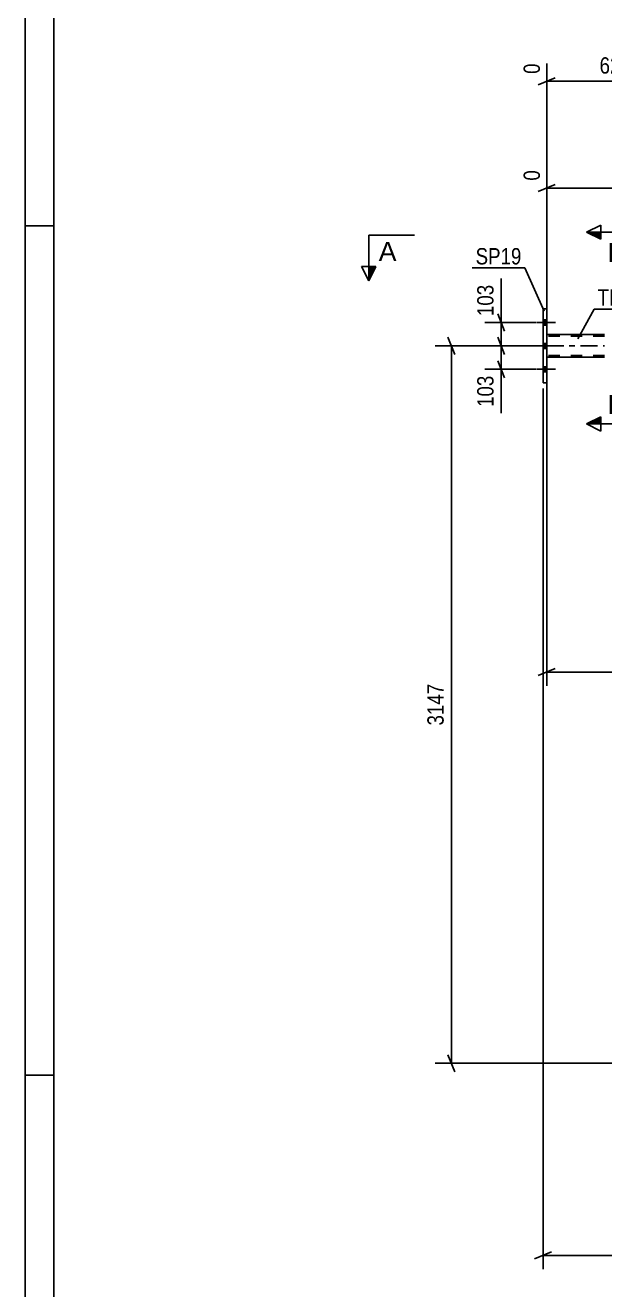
# Model space of a CAD drawing. Header units: millimetres. Extents: x -91 to 750, y -426 to 168.
# Drawn here: x -91.5 to 10.2, y -165.6 to 56.2 of the extents above; entities that cross this region are included whole.
import ezdxf

# ---------------------------------------------------------------- set-up
doc = ezdxf.new("R2010")
doc.units = ezdxf.units.MM
doc.linetypes.add('DXK_LINE_DOT2', pattern=[3.9198, 1.9599, -1.9599])
doc.linetypes.add('DXK_LINE_DOT3', pattern=[5.9187, 2.979, -0.9799, 0.9799, -0.9799])
doc.styles.add('Arial', font='ARIAL.TTF', dxfattribs={"height": 0.2})
doc.styles.add('Arial Narrow', font='ARIALN.TTF', dxfattribs={"height": 0.2})

# ---------------------------------------------------------------- blocks, each defined once
blk = doc.blocks.new('Unknown-814409585-1133')
at = {"color": 5, "linetype": 'Continuous'}
for p, q in [((-91.5, 168.07), (-91.5, -425.93)), ((-86.5, 163.07), (-86.5, -420.93)), ((-86.5, 21.07), (-91.5, 21.07)), ((-86.5, -127.93), (-91.5, -127.93))]:
    blk.add_line(p, q, dxfattribs=at)
blk = doc.blocks.new('Bolt-814409585-3870 - 3638')
at = {"linetype": 'Continuous'}
for points in [[(0, 3.66), (0, 4.54), (-0.64, 4.54), (-0.64, 3.66)], [(0, 3.66), (0, 4.54), (-0.64, 4.54), (-0.64, 3.66)], [(0, 3.66), (0, 4.54), (-0.64, 4.54), (-0.64, 3.66)], [(0, -0.44), (0, 0.44), (-0.64, 0.44), (-0.64, -0.44)], [(0, -0.44), (0, 0.44), (-0.64, 0.44), (-0.64, -0.44)], [(0, -4.54), (0, -3.66), (-0.64, -3.66), (-0.64, -4.54)], [(0, -4.54), (0, -3.66), (-0.64, -3.66), (-0.64, -4.54)], [(0, -4.54), (0, -3.66), (-0.64, -3.66), (-0.64, -4.54)]]:
    blk.add_hatch(color=1, dxfattribs=at).paths.add_polyline_path(points)
at = {"color": 1, "linetype": 'Continuous'}
for p, q in [((-0.64, 4.54), (0, 4.54)), ((-0.64, 4.54), (0, 4.54)), ((-0.64, 4.54), (0, 4.54)), ((-1.8, 4.1), (1.52, 4.1)), ((-1.8, 4.1), (1.52, 4.1)), ((-1.8, 4.1), (1.52, 4.1)), ((-0.64, 3.66), (0, 3.66)), ((-0.64, 3.66), (0, 3.66)), ((-0.64, 3.66), (0, 3.66)), ((-1.8, 0), (1.52, 0)), ((-1.8, 0), (1.52, 0)), ((-0.64, 0.44), (0, 0.44)), ((-0.64, 0.44), (0, 0.44)), ((-0.64, -0.44), (0, -0.44)), ((-0.64, -0.44), (0, -0.44)), ((-1.8, -4.1), (1.52, -4.1)), ((-1.8, -4.1), (1.52, -4.1)), ((-1.8, -4.1), (1.52, -4.1)), ((-0.64, -3.66), (0, -3.66)), ((-0.64, -3.66), (0, -3.66)), ((-0.64, -3.66), (0, -3.66)), ((-0.64, -4.54), (0, -4.54)), ((-0.64, -4.54), (0, -4.54)), ((-0.64, -4.54), (0, -4.54))]:
    blk.add_line(p, q, dxfattribs=at)
blk = doc.blocks.new('Part-814409585-3987 - 3638')
at = {"color": 2, "linetype": 'Continuous'}
for p, q in [((10.12, 2), (0, 2)), ((10.12, -2), (0, -2))]:
    blk.add_line(p, q, dxfattribs=at)
at = {"color": 7, "linetype": 'DXK_LINE_DOT2'}
for p, q in [((0, 2), (0, -2)), ((10.12, 1.68), (0, 1.68)), ((10.12, -1.68), (0, -1.68))]:
    blk.add_line(p, q, dxfattribs=at)
at = {"color": 7, "linetype": 'DXK_LINE_DOT3'}
blk.add_line((0, 0), (10.12, 0), dxfattribs=at)
blk = doc.blocks.new('Part-814409585-4124 - 3638')
at = {"color": 2, "linetype": 'Continuous'}
for p, q in [((-0.64, -6.5), (-0.64, 6.5)), ((-0.64, 6.5), (0, 6.5)), ((0, -6.5), (0, 6.5)), ((-0.64, -6.5), (0, -6.5))]:
    blk.add_line(p, q, dxfattribs=at)
blk = doc.blocks.new('StraightDimension-814409585-4544 - 3638')
at = {"color": 7, "linetype": 'Continuous'}
for p, q in [((-8.59, 5.6), (-7.39, 2.6)), ((-1.93, 4.1), (-10.84, 4.1)), ((-7.99, 0), (-7.99, 4.1)), ((-1.32, 0), (-10.84, 0)), ((-7.39, -1.5), (-8.59, 1.5))]:
    blk.add_line(p, q, dxfattribs=at)
at = {"color": 0}
blk.add_wipeout([(-8.74, 11.31), (-12.94, 11.31), (-12.94, 4.62), (-8.74, 4.62)], dxfattribs=at)
at = {"color": 7, "linetype": 'Continuous'}
blk.add_line((-7.99, 4.1), (-7.99, 11.83), dxfattribs=at)
blk.add_line((-7.99, 4.1), (-7.99, 11.83), dxfattribs=at)
at = {"color": 3, "style": 'Arial Narrow'}
blk.add_text('103', height=2.863, rotation=90.0002, dxfattribs=at).set_placement((-9.34, 5.23))
blk = doc.blocks.new('StraightDimension-814409585-16894 - 3638')
at = {"color": 7, "linetype": 'Continuous'}
for p, q in [((24.02, 17.64), (24.02, 53.19)), ((0, 3), (0, 49.54)), ((1.5, 47.01), (-1.5, 45.81)), ((22.52, 45.81), (25.52, 47.01)), ((0, 46.41), (24.02, 46.41))]:
    blk.add_line(p, q, dxfattribs=at)
at = {"color": 0, "linetype": 'Continuous'}
for points in [[(23.42, 53.79), (19.22, 53.79), (19.22, 47.11), (23.42, 47.11)], [(-0.6, 50.14), (-4.8, 50.14), (-4.8, 47.11), (-0.6, 47.11)]]:
    blk.add_wipeout(points, dxfattribs=at)
at = {"color": 0}
blk.add_wipeout([(15.35, 47.16), (15.35, 51.36), (8.67, 51.36), (8.67, 47.16)], dxfattribs=at)
at = {"color": 3, "linetype": 'Continuous', "style": 'Arial Narrow'}
for s, height, p in [('624', 2.863, (22.82, 47.71)), ('0', 2.86, (-1.2, 47.71))]:
    blk.add_text(s, height=height, rotation=90.0002, dxfattribs=at).set_placement(p)
at = {"color": 3, "style": 'Arial Narrow'}
blk.add_text('624', height=2.863, dxfattribs=at).set_placement((9.27, 47.76))
blk = doc.blocks.new('StraightDimension-814409585-4943 - 3638')
at = {"color": 7, "linetype": 'Continuous'}
for p, q in [((-0.64, -7.5), (-0.64, -161.95)), ((0.86, -158.95), (-2.14, -160.15)), ((-0.64, -159.55), (670.15, -159.55))]:
    blk.add_line(p, q, dxfattribs=at)
blk = doc.blocks.new('StraightDimension-814409585-4534 - 3638')
at = {"color": 7, "linetype": 'Continuous'}
for p, q in [((-1.32, 0), (-10.84, 0)), ((-8.59, 1.5), (-7.39, -1.5)), ((-7.99, -4.1), (-7.99, 0)), ((-1.93, -4.1), (-10.84, -4.1)), ((-7.39, -5.6), (-8.59, -2.6))]:
    blk.add_line(p, q, dxfattribs=at)
at = {"color": 0}
blk.add_wipeout([(-8.74, -4.63), (-12.94, -4.63), (-12.94, -11.31), (-8.74, -11.31)], dxfattribs=at)
at = {"color": 7, "linetype": 'Continuous'}
blk.add_line((-7.99, -4.1), (-7.99, -11.83), dxfattribs=at)
blk.add_line((-7.99, -4.1), (-7.99, -11.83), dxfattribs=at)
at = {"color": 3, "style": 'Arial Narrow'}
blk.add_text('103', height=2.863, rotation=90.0002, dxfattribs=at).set_placement((-9.34, -10.71))
blk = doc.blocks.new('StraightDimension-814409585-4618 - 3638')
at = {"color": 7, "linetype": 'Continuous'}
for p, q in [((78.65, -1), (78.65, 36.3)), ((0, 3), (0, 30.82)), ((1.5, 28.29), (-1.5, 27.09)), ((0, 27.69), (78.65, 27.69)), ((77.15, 27.09), (80.15, 28.29))]:
    blk.add_line(p, q, dxfattribs=at)
at = {"color": 0, "linetype": 'Continuous'}
for points in [[(78.05, 36.9), (73.85, 36.9), (73.85, 28.39), (78.05, 28.39)], [(-0.6, 31.42), (-4.8, 31.42), (-4.8, 28.39), (-0.6, 28.39)]]:
    blk.add_wipeout(points, dxfattribs=at)
at = {"color": 0}
blk.add_wipeout([(43.58, 28.44), (43.58, 32.64), (35.07, 32.64), (35.07, 28.44)], dxfattribs=at)
at = {"color": 3, "linetype": 'Continuous', "style": 'Arial Narrow'}
for s, height, p in [('1990', 2.863, (77.45, 28.99)), ('0', 2.86, (-1.2, 28.99))]:
    blk.add_text(s, height=height, rotation=90.0002, dxfattribs=at).set_placement(p)
at = {"color": 3, "style": 'Arial Narrow'}
blk.add_text('1990', height=2.863, dxfattribs=at).set_placement((35.67, 29.04))
blk = doc.blocks.new('StraightDimension-814409585-5278 - 3638')
at = {"color": 7, "linetype": 'Continuous'}
for p, q in [((-16.14, -1.5), (-17.34, 1.5)), ((-1.64, 0), (-19.59, 0)), ((-16.74, -125.86), (-16.74, 0)), ((43, -125.86), (-19.59, -125.86)), ((-17.34, -124.36), (-16.14, -127.36))]:
    blk.add_line(p, q, dxfattribs=at)
at = {"color": 0}
blk.add_wipeout([(-17.49, -58.67), (-21.69, -58.67), (-21.69, -67.19), (-17.49, -67.19)], dxfattribs=at)
at = {"color": 3, "style": 'Arial Narrow'}
blk.add_text('3147', height=2.863, rotation=90.0002, dxfattribs=at).set_placement((-18.09, -66.59))
blk = doc.blocks.new('StraightDimension-814409585-17073 - 3638')
at = {"color": 7, "linetype": 'Continuous'}
for p, q in [((0, -3), (0, -59.62)), ((44.64, -122.22), (44.64, -54.37)), ((1.5, -56.62), (-1.5, -57.82)), ((0, -57.22), (44.64, -57.22)), ((43.14, -57.82), (46.14, -56.62))]:
    blk.add_line(p, q, dxfattribs=at)
at = {"color": 0}
blk.add_wipeout([(26.58, -56.47), (26.58, -52.27), (18.06, -52.27), (18.06, -56.47)], dxfattribs=at)
at = {"color": 3, "style": 'Arial Narrow'}
blk.add_text('1139', height=2.863, dxfattribs=at).set_placement((18.66, -55.87))
blk = doc.blocks.new('Mark-814409585-3983 - 3638')
at = {"color": 0}
blk.add_wipeout([(18.79, 7.06), (18.79, 10.06), (8.92, 10.06), (8.92, 7.06)], dxfattribs=at)
blk.add_wipeout([(18.79, 7.06), (18.79, 10.06), (8.92, 10.06), (8.92, 7.06)], dxfattribs=at)
at = {"color": 30, "linetype": 'Continuous'}
for p, q in [((5.46, 1.22), (8.32, 6.46)), ((8.32, 6.46), (19.39, 6.46))]:
    blk.add_line(p, q, dxfattribs=at)
at = {"color": 3, "style": 'Arial Narrow'}
blk.add_text('TR424', height=2.863, dxfattribs=at).set_placement((8.92, 7.06))
blk = doc.blocks.new('Mark-814409585-4120 - 3638')
at = {"color": 0}
blk.add_wipeout([(-4.44, 14.29), (-4.44, 17.29), (-12.48, 17.29), (-12.48, 14.29)], dxfattribs=at)
blk.add_wipeout([(-4.44, 14.29), (-4.44, 17.29), (-12.48, 17.29), (-12.48, 14.29)], dxfattribs=at)
at = {"color": 30, "linetype": 'Continuous'}
for p in [(-13.08, 13.69), (-0.45, 6.09)]:
    blk.add_line(p, (-3.84, 13.69), dxfattribs=at)
at = {"color": 3, "style": 'Arial Narrow'}
blk.add_text('SP19', height=2.863, dxfattribs=at).set_placement((-12.48, 14.29))
blk = doc.blocks.new('SectionMark-814409585-5426 - 3638')
at = {"color": 6, "linetype": 'Continuous'}
for p, q in [((-31.23, 19.4), (-31.23, 11.4)), ((-31.23, 11.4), (-32.48, 13.9))]:
    blk.add_line(p, q, dxfattribs=at)
at = {"color": 0, "linetype": 'Continuous'}
blk.add_wipeout([(-26.37, 14.9), (-26.37, 18.4), (-29.48, 18.4), (-29.48, 14.9)], dxfattribs=at)
at = {"linetype": 'Continuous'}
blk.add_hatch(color=6, dxfattribs=at).paths.add_polyline_path([(-31.23, 13.9), (-29.98, 13.9), (-31.23, 11.4)])
at = {"color": 6, "linetype": 'Continuous'}
for p, q in [((-31.23, 19.4), (-23.23, 19.4)), ((-29.98, 13.9), (-32.48, 13.9)), ((-31.23, 11.4), (-29.98, 13.9))]:
    blk.add_line(p, q, dxfattribs=at)
at = {"color": 3, "linetype": 'Continuous', "style": 'Arial'}
blk.add_text('A', height=3.34, dxfattribs=at).set_placement((-29.48, 14.9))
blk = doc.blocks.new('SectionMark-814409585-5430 - 3638')
at = {"linetype": 'Continuous'}
for points in [[(9.5, 19.94), (9.5, 18.69), (7, 19.94)], [(9.5, -12.45), (9.5, -13.7), (7, -13.7)]]:
    blk.add_hatch(color=6, dxfattribs=at).paths.add_polyline_path(points)
at = {"color": 6, "linetype": 'Continuous'}
for p, q in [((7, 19.94), (9.5, 21.19)), ((9.5, 18.69), (9.5, 21.19)), ((15, 19.94), (7, 19.94)), ((7, 19.94), (9.5, 18.69)), ((7, -13.7), (9.5, -12.45)), ((9.5, -12.45), (9.5, -14.95)), ((15, -13.7), (7, -13.7)), ((9.5, -14.95), (7, -13.7))]:
    blk.add_line(p, q, dxfattribs=at)
at = {"color": 0, "linetype": 'Continuous'}
for points in [[(14, 14.69), (14, 18.19), (10.63, 18.19), (10.63, 14.69)], [(14, -11.95), (14, -8.45), (10.63, -8.45), (10.63, -11.95)]]:
    blk.add_wipeout(points, dxfattribs=at)
at = {"color": 6, "linetype": 'Continuous'}
for p, q in [((15, 19.94), (15, 11.94)), ((15, -13.7), (15, -5.7))]:
    blk.add_line(p, q, dxfattribs=at)
at = {"color": 3, "linetype": 'Continuous', "style": 'Arial'}
for p in [(10.63, 14.69), (10.63, -11.95)]:
    blk.add_text('D', height=3.34, dxfattribs=at).set_placement(p)

msp = doc.modelspace()

# ---------------------------------------------------------------- block references
for name in ['Unknown-814409585-1133', 'Bolt-814409585-3870 - 3638', 'Part-814409585-4124 - 3638', 'Part-814409585-3987 - 3638']:
    msp.add_blockref(name, (0, 0))

# ---------------------------------------------------------------- next in the draw order: block references
for name in ['StraightDimension-814409585-4544 - 3638', 'StraightDimension-814409585-4943 - 3638']:
    msp.add_blockref(name, (0, 0))

# ---------------------------------------------------------------- next in the draw order: block references
for name in ['StraightDimension-814409585-16894 - 3638', 'StraightDimension-814409585-4534 - 3638']:
    msp.add_blockref(name, (0, 0))

# ---------------------------------------------------------------- next in the draw order: block references
msp.add_blockref('StraightDimension-814409585-4618 - 3638', (0, 0))

# ---------------------------------------------------------------- next in the draw order: block references
for name in ['Mark-814409585-4120 - 3638', 'StraightDimension-814409585-5278 - 3638']:
    msp.add_blockref(name, (0, 0))

# ---------------------------------------------------------------- next in the draw order: block references
for name in ['SectionMark-814409585-5426 - 3638', 'Mark-814409585-3983 - 3638', 'StraightDimension-814409585-17073 - 3638']:
    msp.add_blockref(name, (0, 0))

# ---------------------------------------------------------------- next in the draw order: block references
msp.add_blockref('SectionMark-814409585-5430 - 3638', (0, 0))

doc.saveas('drawing.dxf')
